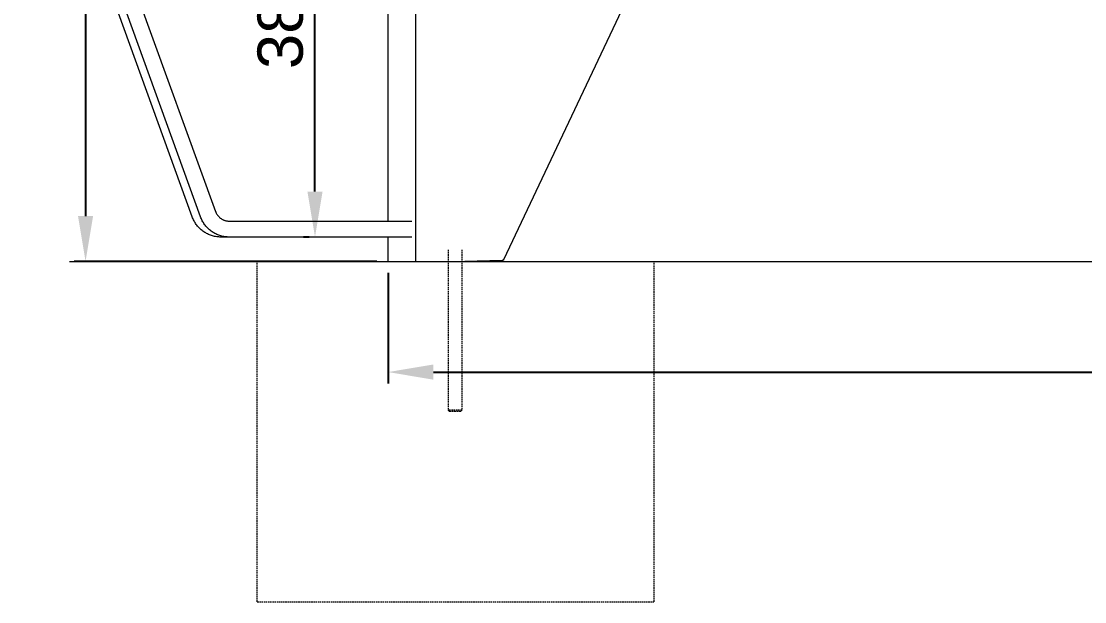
# Model space of a CAD drawing. Header units: millimetres. Extents: x -208 to 4974, y -28 to 3137.
# Drawn here: x -208 to 730, y 2114 to 2625 of the extents above; entities that cross this region are included whole.
import ezdxf

# ---------------------------------------------------------------- set-up
doc = ezdxf.new("R2010")
doc.units = ezdxf.units.MM
doc.linetypes.add('HIDDEN', pattern=[1.905, 1.27, -0.635])
for name, color, linetype, lineweight in [('ZANO_R', 7, 'Continuous', 0), ('ZANO_R_przerywana', 7, 'HIDDEN', 0), ('ZANO_W', 1, 'Continuous', 0)]:
    doc.layers.add(name, color=color, linetype=linetype, lineweight=lineweight)
doc.styles.add('Arial', font='arial.ttf')
doc.styles.get("Standard").update_dxf_attribs({"font": 'ARIALUNI.TTF'})
doc.dimstyles.new('pl i ang', dxfattribs={"dimtxt": 50, "dimasz": 50, "dimexe": 1.25, "dimexo": 0.625, "dimgap": 10, "dimtad": 1, "dimtoh": 1, "dimtxsty": 'Standard', "dimcen": 2.5, "dimclrd": 1, "dimclre": 1, "dimclrt": 1, "dimadec": 0, "dimazin": 0, "dimtfac": 1, "dimtmove": 0, "dimatfit": 3, "dimfxl": 1, "dimarcsym": 1})

# ---------------------------------------------------------------- blocks, each defined once
blk = doc.blocks.new('*D501')
at = {"layer": 'ZANO_W', "color": 1, "lineweight": -2}
for p, q in [((49.45, 2824.57), (40.99, 2824.57)), ((50.99, 2475.24), (50.99, 2784.57)), ((45.92, 2435.24), (40.99, 2435.24))]:
    blk.add_line(p, q, dxfattribs=at)
at = {"layer": 'ZANO_W', "color": 1}
for points in [[(57.65, 2784.57), (44.32, 2784.57), (50.99, 2824.57)], [(44.32, 2475.24), (57.65, 2475.24), (50.99, 2435.24)]]:
    blk.add_solid(points, dxfattribs=at)
at = {"layer": 'ZANO_W', "color": 1, "insert": (20.55, 2629.91), "char_height": 40, "attachment_point": 5, "rotation": 90, "style": 'Arial'}
blk.add_mtext('389', dxfattribs=at)
blk = doc.blocks.new('*D503')
at = {"layer": 'ZANO_W', "color": 1, "lineweight": -2}
for p, q in [((115.38, 2403.74), (115.38, 2306.18)), ((2893.91, 2403.74), (2893.91, 2306.18)), ((155.38, 2316.18), (2853.91, 2316.18))]:
    blk.add_line(p, q, dxfattribs=at)
at = {"layer": 'ZANO_W', "color": 1}
for points in [[(155.38, 2322.85), (155.38, 2309.51), (115.38, 2316.18)], [(2853.91, 2309.51), (2853.91, 2322.85), (2893.91, 2316.18)]]:
    blk.add_solid(points, dxfattribs=at)
at = {"layer": 'ZANO_W', "color": 1, "insert": (1504.64, 2346.6), "char_height": 40, "attachment_point": 5, "style": 'Arial'}
blk.add_mtext('2779', dxfattribs=at)
blk = doc.blocks.new('*D504')
at = {"layer": 'ZANO_W', "color": 1, "lineweight": -2}
for p, q in [((532.14, 3137.14), (-161.35, 3137.14)), ((-151.35, 3097.14), (-151.35, 2453.74)), ((105.38, 2413.74), (-161.35, 2413.74))]:
    blk.add_line(p, q, dxfattribs=at)
at = {"layer": 'ZANO_W', "color": 1}
for points in [[(-144.69, 3097.14), (-158.02, 3097.14), (-151.35, 3137.14)], [(-158.02, 2453.74), (-144.69, 2453.74), (-151.35, 2413.74)]]:
    blk.add_solid(points, dxfattribs=at)
at = {"layer": 'ZANO_W', "color": 1, "insert": (-181.79, 2775.44), "char_height": 40, "attachment_point": 5, "rotation": 90, "style": 'Arial'}
blk.add_mtext('723', dxfattribs=at)
blk = doc.blocks.new('*D507')
at = {"layer": 'ZANO_W', "color": 1, "lineweight": -2}
blk.add_arc((4072.53, 2413.74), 150.81, 99.55169, 164.75824, dxfattribs=at)
at = {"layer": 'ZANO_W', "color": 1}
for points in [[(4047.72, 2555.79), (4047.28, 2569.12), (4087.48, 2563.8)], [(3920.41, 2454.27), (3933.63, 2452.5), (3921.72, 2413.74)]]:
    blk.add_solid(points, dxfattribs=at)
at = {"layer": 'ZANO_W', "color": 1, "insert": (3950.72, 2548.28), "char_height": 40, "attachment_point": 5, "rotation": 42.15496, "style": 'Arial'}
blk.add_mtext('96%%d', dxfattribs=at)

msp = doc.modelspace()

# ---------------------------------------------------------------- linework, layer by layer
at = {"layer": 'ZANO_R'}
for p, q in [((139.77, 2413.74), (139.77, 2839.74)), ((115.38, 2449.24), (115.38, 2810.57)), ((217.42, 2415.4), (362.69, 2722.44)), ((-123.11, 2696), (-36.74, 2457.79)), ((-57.23, 2453.02), (-143.6, 2691.23)), ((-49.91, 2453.01), (-136.27, 2691.23)), ((-36.74, 2457.79), (-36.58, 2457.36)), ((-36.58, 2457.36), (-36.41, 2456.95)), ((-56.89, 2452.14), (-57.23, 2453.02)), ((-56.53, 2451.27), (-56.89, 2452.14)), ((-56.13, 2450.42), (-56.53, 2451.27)), ((-55.71, 2449.58), (-56.13, 2450.42)), ((-55.25, 2448.76), (-55.71, 2449.58)), ((-54.77, 2447.95), (-55.25, 2448.76)), ((-54.26, 2447.16), (-54.77, 2447.95)), ((-49.57, 2452.14), (-49.91, 2453.01)), ((-49.21, 2451.27), (-49.57, 2452.14)), ((-48.81, 2450.42), (-49.21, 2451.27)), ((-48.39, 2449.58), (-48.81, 2450.42)), ((-47.93, 2448.76), (-48.39, 2449.58)), ((-47.45, 2447.95), (-47.93, 2448.76)), ((-46.94, 2447.16), (-47.45, 2447.95)), ((-36.41, 2456.95), (-36.22, 2456.54)), ((-36.22, 2456.54), (-36.02, 2456.14)), ((-36.02, 2456.14), (-35.8, 2455.74)), ((-35.8, 2455.74), (-35.57, 2455.35)), ((-35.57, 2455.35), (-35.32, 2454.97)), ((-35.32, 2454.97), (-35.07, 2454.6)), ((-35.07, 2454.6), (-34.8, 2454.24)), ((-34.8, 2454.24), (-34.51, 2453.89)), ((-34.51, 2453.89), (-34.22, 2453.55)), ((-34.22, 2453.55), (-33.91, 2453.22)), ((-33.91, 2453.22), (-33.59, 2452.9)), ((-33.59, 2452.9), (-33.26, 2452.59)), ((-33.26, 2452.59), (-32.92, 2452.29)), ((-32.92, 2452.29), (-32.57, 2452.01)), ((-32.57, 2452.01), (-32.22, 2451.74)), ((-32.22, 2451.74), (-31.85, 2451.48)), ((-31.85, 2451.48), (-31.47, 2451.23)), ((-31.47, 2451.23), (-31.08, 2450.99)), ((-31.08, 2450.99), (-30.69, 2450.77)), ((-30.69, 2450.77), (-30.29, 2450.57)), ((-30.29, 2450.57), (-29.88, 2450.38)), ((-29.88, 2450.38), (-29.46, 2450.2)), ((-29.46, 2450.2), (-29.04, 2450.04)), ((-29.04, 2450.04), (-28.62, 2449.89)), ((-28.62, 2449.89), (-28.19, 2449.75)), ((-28.19, 2449.75), (-27.75, 2449.64)), ((-27.75, 2449.64), (-27.31, 2449.53)), ((-27.31, 2449.53), (-26.87, 2449.44)), ((-26.87, 2449.44), (-26.42, 2449.37)), ((-26.42, 2449.37), (-25.98, 2449.32)), ((-25.98, 2449.32), (-25.53, 2449.28)), ((-25.53, 2449.28), (-25.08, 2449.25)), ((-25.08, 2449.25), (-24.63, 2449.24)), ((-24.63, 2449.24), (-24.6, 2449.24)), ((-24.6, 2449.24), (136.41, 2449.24)), ((-53.72, 2446.39), (-54.26, 2447.16)), ((-53.16, 2445.64), (-53.72, 2446.39)), ((-52.57, 2444.91), (-53.16, 2445.64)), ((-51.96, 2444.2), (-52.57, 2444.91)), ((-51.32, 2443.51), (-51.96, 2444.2)), ((-50.65, 2442.84), (-51.32, 2443.51)), ((-49.97, 2442.2), (-50.65, 2442.84)), ((-49.26, 2441.58), (-49.97, 2442.2)), ((-48.53, 2440.99), (-49.26, 2441.58)), ((-47.78, 2440.42), (-48.53, 2440.99)), ((-47.01, 2439.88), (-47.78, 2440.42)), ((-46.23, 2439.37), (-47.01, 2439.88)), ((-46.4, 2446.39), (-46.94, 2447.16)), ((-45.84, 2445.64), (-46.4, 2446.39)), ((-45.42, 2438.88), (-46.23, 2439.37)), ((-45.25, 2444.91), (-45.84, 2445.64)), ((-44.6, 2438.42), (-45.42, 2438.88)), ((-44.63, 2444.2), (-45.25, 2444.91)), ((-44, 2443.51), (-44.63, 2444.2)), ((-43.77, 2438), (-44.6, 2438.42)), ((-43.33, 2442.84), (-44, 2443.51)), ((-42.65, 2442.2), (-43.33, 2442.84)), ((-41.94, 2441.58), (-42.65, 2442.2)), ((-41.21, 2440.99), (-41.94, 2441.58)), ((-40.46, 2440.42), (-41.21, 2440.99)), ((-39.69, 2439.88), (-40.46, 2440.42)), ((-38.91, 2439.37), (-39.69, 2439.88)), ((-38.1, 2438.88), (-38.91, 2439.37)), ((-37.28, 2438.42), (-38.1, 2438.88)), ((-36.44, 2437.99), (-37.28, 2438.42)), ((-42.91, 2437.6), (-43.77, 2438)), ((-42.05, 2437.23), (-42.91, 2437.6)), ((-41.17, 2436.89), (-42.05, 2437.23)), ((-40.29, 2436.58), (-41.17, 2436.89)), ((-39.39, 2436.3), (-40.29, 2436.58)), ((-38.48, 2436.06), (-39.39, 2436.3)), ((-37.57, 2435.84), (-38.48, 2436.06)), ((-36.64, 2435.66), (-37.57, 2435.84)), ((-35.72, 2435.51), (-36.64, 2435.66)), ((-35.59, 2437.6), (-36.44, 2437.99)), ((-34.78, 2435.4), (-35.72, 2435.51)), ((-34.73, 2437.23), (-35.59, 2437.6)), ((-33.85, 2435.31), (-34.78, 2435.4)), ((-33.85, 2436.89), (-34.73, 2437.23)), ((-32.97, 2436.58), (-33.85, 2436.89)), ((-32.91, 2435.26), (-33.85, 2435.31)), ((-32.07, 2436.3), (-32.97, 2436.58)), ((-31.97, 2435.24), (-32.91, 2435.26)), ((-31.16, 2436.06), (-32.07, 2436.3)), ((-31.92, 2435.24), (-31.97, 2435.24)), ((-24.65, 2435.24), (-31.92, 2435.24)), ((-30.25, 2435.84), (-31.16, 2436.06)), ((-29.32, 2435.66), (-30.25, 2435.84)), ((-28.4, 2435.51), (-29.32, 2435.66)), ((-27.46, 2435.4), (-28.4, 2435.51)), ((-26.53, 2435.31), (-27.46, 2435.4)), ((-25.59, 2435.26), (-26.53, 2435.31)), ((-24.65, 2435.24), (-25.59, 2435.26)), ((-24.6, 2435.24), (-24.65, 2435.24)), ((136.41, 2435.24), (-24.6, 2435.24)), ((115.38, 2413.74), (115.38, 2435.24)), ((0.05, 2413.74), (350.05, 2413.74)), ((216.03, 2414.61), (183.17, 2413.74)), ((212.23, 2414.51), (212.23, 2413.74)), ((216.03, 2414.61), (217.42, 2415.4))]:
    msp.add_line(p, q, dxfattribs=at)
msp.add_lwpolyline([(-165.5, 2413.74), (4918.92, 2413.74)], dxfattribs=at)
at = {"layer": 'ZANO_R_przerywana'}
for p, q in [((168.44, 2423.84), (168.44, 2282.7)), ((180.44, 2423.84), (180.44, 2282.7)), ((0.05, 2113.74), (0.05, 2413.74)), ((350.05, 2113.74), (350.05, 2413.74)), ((169.4, 2281.74), (168.44, 2282.7)), ((174.44, 2282.7), (168.44, 2282.7)), ((169.4, 2281.74), (174.44, 2281.74)), ((180.44, 2282.7), (174.44, 2282.7)), ((174.44, 2281.74), (179.48, 2281.74)), ((179.48, 2281.74), (180.44, 2282.7)), ((0.05, 2113.74), (350.05, 2113.74))]:
    msp.add_line(p, q, dxfattribs=at)

# ---------------------------------------------------------------- dimensions: what is measured, and where the dimension line sits
at = {"layer": 'ZANO_W'}
for base, p1, p2, picture, middle in [((-151.35, 2413.74), (542.14, 3137.14), (115.38, 2413.74), '*D504', (-181.79, 2775.44)), ((50.99, 2824.57), (55.92, 2435.24), (59.45, 2824.57), '*D501', (20.55, 2629.91))]:
    dim = msp.add_linear_dim(base=base, p1=p1, p2=p2, angle=90, dimstyle='pl i ang', override={"dimtxt": 40, "dimasz": 40, "dimexe": 10, "dimexo": 10, "dimtoh": 0, "dimdec": 0, "dimtxsty": 'Arial', "dimtdec": 0, "dimtmove": 1}, dxfattribs=at)
    dim.commit()
    dim.dimension.update_dxf_attribs({"geometry": picture, "text_midpoint": middle})
dim = msp.add_angular_dim_2l(base=(4005.93, 2549.05), line1=((60.87, 2413.74), (4937.17, 2413.74)), line2=((4072.59, 2414.4), (4116.41, 2854.16)), dimstyle='pl i ang', override={"dimtxt": 40, "dimasz": 40, "dimexe": 10, "dimexo": 10, "dimtoh": 0, "dimdec": 0, "dimtxsty": 'Arial', "dimtdec": 0, "dimtmove": 1}, dxfattribs=at)
dim.commit()
dim.dimension.update_dxf_attribs({"geometry": '*D507', "text_midpoint": (3950.72, 2548.28)})
dim = msp.add_linear_dim(base=(2893.91, 2316.18), p1=(115.38, 2413.74), p2=(2893.91, 2413.74), dimstyle='pl i ang', override={"dimtxt": 40, "dimasz": 40, "dimexe": 10, "dimexo": 10, "dimtoh": 0, "dimdec": 0, "dimtxsty": 'Arial', "dimtdec": 0, "dimtmove": 1}, dxfattribs=at)
dim.commit()
dim.dimension.update_dxf_attribs({"geometry": '*D503', "text_midpoint": (1504.64, 2346.6)})

doc.saveas('drawing.dxf')
